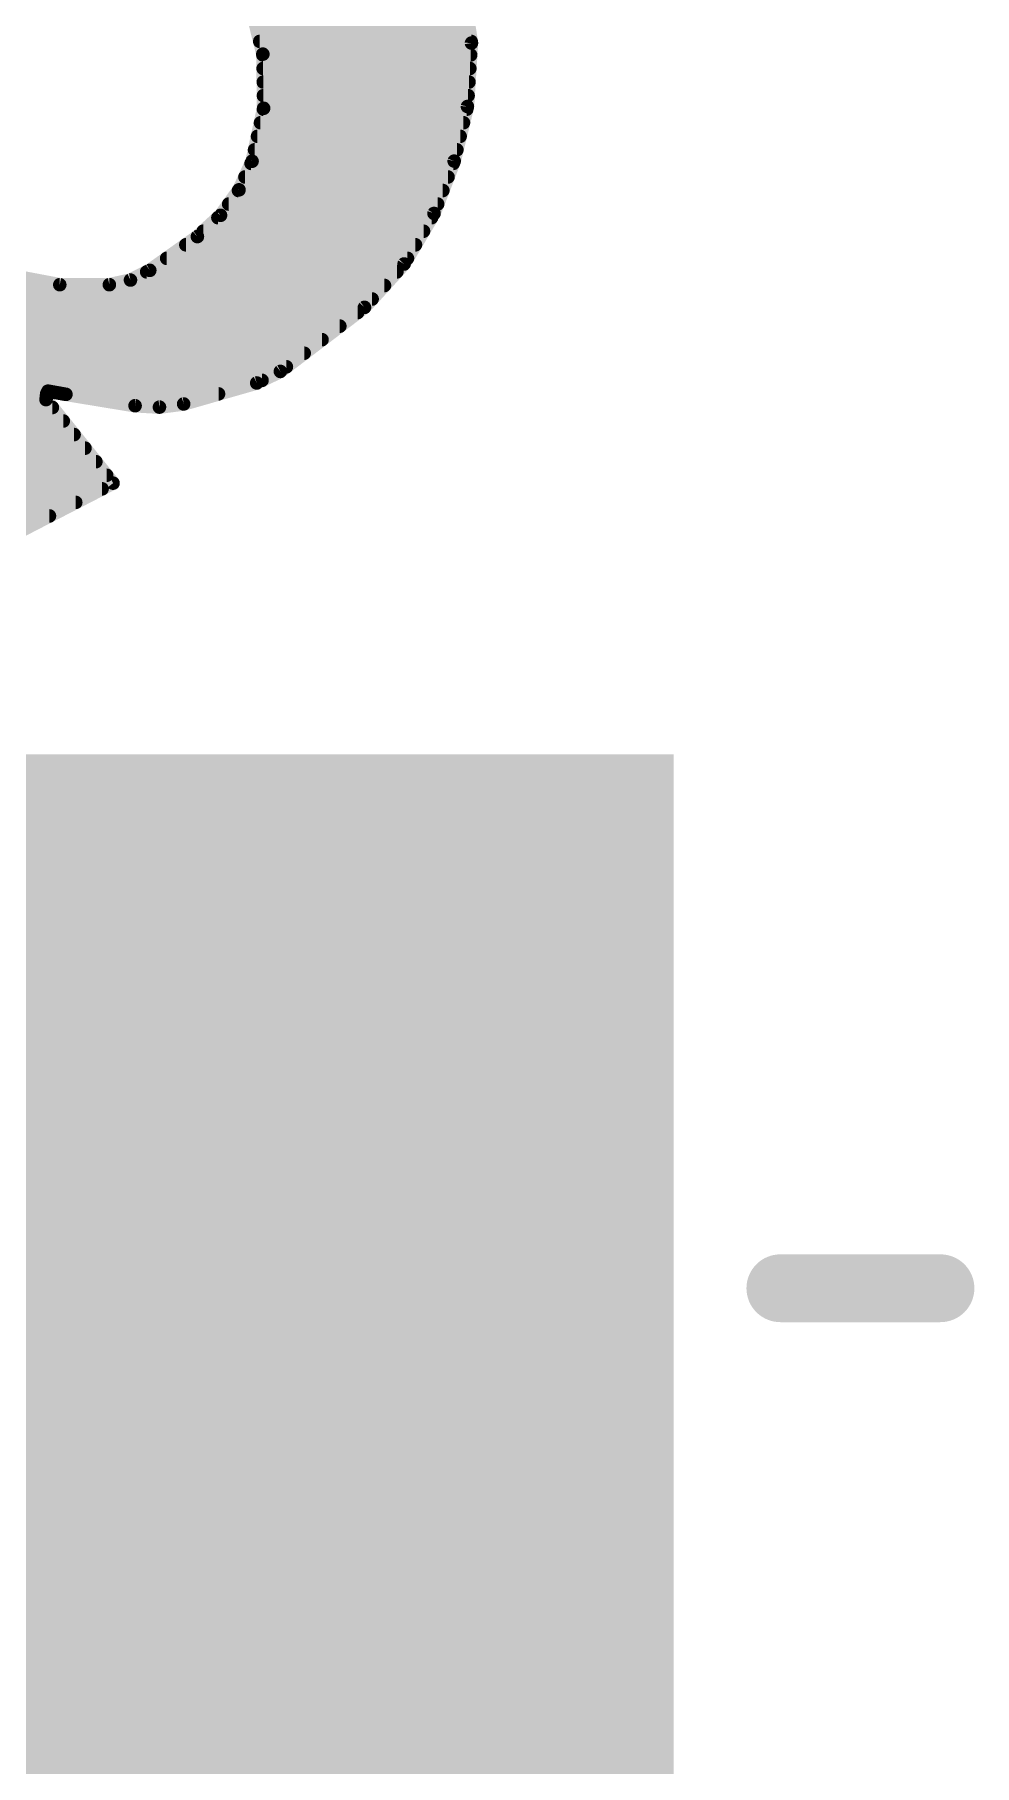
# Model space of a CAD drawing. Extents: x -0.1 to 20.3, y -11.4 to 28.1.
# Drawn here: x 3.343 to 5.104, y 5.076 to 8.319 of the extents above; entities that cross this region are included whole.
import ezdxf

# ---------------------------------------------------------------- set-up
doc = ezdxf.new("R2010")
doc.units = 0
for name, color, linetype in [('1', 12, 'CONTINUOUS'), ('21', 41, 'CONTINUOUS'), ('22', 40, 'CONTINUOUS')]:
    doc.layers.add(name, color=color, linetype=linetype)

# ---------------------------------------------------------------- blocks, each defined once
blk = doc.blocks.new('RECT')
blk.add_solid([(-0.5, -0.5), (0.5, -0.5), (-0.5, 0.5), (0.5, 0.5)])

msp = doc.modelspace()

# ---------------------------------------------------------------- linework, layer by layer
at = {"layer": '1', "const_width": 0.254}
msp.add_lwpolyline([(3.89, 3.89), (3.89, 5.47)], dxfattribs=at)
at = {"layer": '1', "const_width": 0.127}
msp.add_lwpolyline([(3.9535, 5.47, 1), (3.8265, 5.47)], format="xyb", dxfattribs=at)
at = {"layer": '21', "const_width": 0.0635}
for points in [[(4.74, 6.0018, 1), (4.74, 5.9383)], [(5.04, 5.9383, 1), (5.04, 6.0018)]]:
    msp.add_lwpolyline(points, format="xyb", dxfattribs=at)
at = {"layer": '21', "const_width": 0.127}
msp.add_lwpolyline([(5.04, 5.97), (4.74, 5.97)], dxfattribs=at)
at = {"layer": '22'}
for points, const_width in [([(4.1613, 8.3027), (4.143, 8.4203)], 0.0254), ([(3.7463, 8.3806), (3.7706, 8.282)], 0.0254), ([(3.7585, 8.3312), (4.1569, 8.3312)], 0.0254), ([(3.7647, 8.3058), (4.1609, 8.3058)], 0.0254), ([(4.1538, 8.1839), (4.1613, 8.3027)], 0.0254), ([(3.7706, 8.282), (3.772, 8.1805)], 0.0254), ([(3.7706, 8.2804), (4.1599, 8.2804)], 0.0254), ([(3.771, 8.255), (4.1583, 8.255)], 0.0254), ([(3.7713, 8.2296), (4.1567, 8.2296)], 0.0254), ([(3.7716, 8.2042), (4.1551, 8.2042)], 0.0254), ([(3.772, 8.1805), (3.7504, 8.0814)], 0.0254), ([(3.7716, 8.1788), (4.1526, 8.1788)], 0.0254), ([(4.129, 8.0816), (4.1538, 8.1839)], 0.0254), ([(3.7605, 8.128), (4.1402, 8.128)], 0.0254), ([(3.7661, 8.1534), (4.1464, 8.1534)], 0.0254), ([(3.755, 8.1026), (4.1341, 8.1026)], 0.0254), ([(3.7504, 8.0814), (3.7259, 8.0277)], 0.0254), ([(3.7485, 8.0772), (4.1273, 8.0772)], 0.0254), ([(4.0912, 7.9834), (4.129, 8.0816)], 0.0254), ([(3.7369, 8.0518), (4.1175, 8.0518)], 0.0254), ([(3.7259, 8.0277), (3.6913, 7.98)], 0.0254), ([(3.7065, 8.001), (4.098, 8.001)], 0.0254), ([(3.7249, 8.0264), (4.1077, 8.0264)], 0.0254), ([(3.6913, 7.98), (3.6479, 7.9401)], 0.0254), ([(3.6864, 7.9756), (4.0865, 7.9756)], 0.0254), ([(4.0351, 7.8888), (4.0912, 7.9834)], 0.0254), ([(3.6479, 7.9401), (3.5587, 7.8769)], 0.0254), ([(3.6588, 7.9502), (4.0715, 7.9502)], 0.0254), ([(3.5904, 7.8994), (4.0414, 7.8994)], 0.0254), ([(3.6263, 7.9248), (4.0564, 7.9248)], 0.0254), ([(3.3901, 7.85), (3.2988, 7.8672)], 0.0254), ([(3.5587, 7.8769), (3.5225, 7.8587)], 0.0254), ([(3.5529, 7.874), (4.0216, 7.874)], 0.0254), ([(3.961, 7.8076), (4.0351, 7.8888)], 0.0254), ([(2.7073, 7.8486), (3.9984, 7.8486)], 0.0254), ([(3.483, 7.85), (3.3901, 7.85)], 0.0254), ([(3.5225, 7.8587), (3.483, 7.85)], 0.0254), ([(2.7272, 7.8232), (3.9752, 7.8232)], 0.0254), ([(3.8033, 7.6876), (3.961, 7.8076)], 0.0254), ([(2.747, 7.7978), (3.9481, 7.7978)], 0.0254), ([(2.7669, 7.7724), (3.9147, 7.7724)], 0.0254), ([(2.7867, 7.747), (3.8814, 7.747)], 0.0254), ([(2.8066, 7.7216), (3.848, 7.7216)], 0.0254), ([(2.8264, 7.6962), (3.8146, 7.6962)], 0.0254), ([(3.7591, 7.6659), (3.8033, 7.6876)], 0.0254), ([(2.8463, 7.6708), (3.769, 7.6708)], 0.0254), ([(2.8661, 7.6454), (3.3656, 7.6454)], 0.0254), ([(3.3644, 7.6348), (3.3656, 7.6455)], 0.0254), ([(3.3656, 7.6455), (3.3681, 7.6506)], 0.0254), ([(3.3681, 7.6506), (3.4017, 7.6446)], 0.0254), ([(3.3974, 7.6454), (3.6875, 7.6454)], 0.0254), ([(3.4017, 7.6446), (3.5312, 7.6233)], 0.0254), ([(3.6221, 7.6266), (3.7591, 7.6659)], 0.0254), ([(2.886, 7.62), (3.3762, 7.62)], 0.0254), ([(3.4899, 7.4782), (3.3644, 7.6348)], 0.0254), ([(3.5312, 7.6233), (3.5768, 7.6207)], 0.0254), ([(3.5768, 7.6207), (3.6221, 7.6266)], 0.0254), ([(2.9058, 7.5946), (3.3966, 7.5946)], 0.0254), ([(2.9256, 7.5692), (3.4169, 7.5692)], 0.0254), ([(2.9455, 7.5438), (3.4373, 7.5438)], 0.0254), ([(2.9653, 7.5184), (3.4577, 7.5184)], 0.0254), ([(2.9852, 7.493), (3.478, 7.493)], 0.0254), ([(3.1383, 7.297), (3.4899, 7.4782)], 0.0254), ([(3.005, 7.4676), (3.4693, 7.4676)], 0.0254), ([(3.0249, 7.4422), (3.42, 7.4422)], 0.0254), ([(3.0447, 7.4168), (3.3707, 7.4168)], 0.0254), ([(3.2512, 5.2344), (3.2512, 5.5903)], 0.2032), ([(4.3189, 5.2344), (4.3189, 5.5903)], 0.2032), ([(3.2512, 5.4123), (4.3189, 5.4123)], 0.2032)]:
    msp.add_lwpolyline(points, dxfattribs=dict(at, const_width=const_width))
for points, const_width in [([(3.7647, 8.3121, 1), (3.7647, 8.2995)], 0.0127), ([(4.1677, 8.3023, 1), (4.155, 8.3031)], 0.0127), ([(4.1551, 8.3017, 1), (4.1676, 8.3037)], 0.0127), ([(4.1609, 8.2995, 1), (4.1609, 8.3121)], 0.0127), ([(3.7769, 8.2821, 1), (3.7642, 8.2819)], 0.0127), ([(3.7706, 8.2867, 1), (3.7706, 8.2741)], 0.0127), ([(3.7644, 8.2805, 1), (3.7768, 8.2836)], 0.0127), ([(4.1599, 8.2741, 1), (4.1599, 8.2867)], 0.0127), ([(3.771, 8.2614, 1), (3.771, 8.2487)], 0.0127), ([(3.7713, 8.2359, 1), (3.7713, 8.2233)], 0.0127), ([(4.1567, 8.2233, 1), (4.1567, 8.2359)], 0.0127), ([(4.1583, 8.2487, 1), (4.1583, 8.2614)], 0.0127), ([(3.7716, 8.2105, 1), (3.7716, 8.1979)], 0.0127), ([(4.1551, 8.1979, 1), (4.1551, 8.2105)], 0.0127), ([(3.7716, 8.1852, 1), (3.7716, 8.1725)], 0.0127), ([(3.7656, 8.1805, 1), (3.7783, 8.1806)], 0.0127), ([(3.7782, 8.1792, 1), (3.7658, 8.1819)], 0.0127), ([(4.1474, 8.1843, 1), (4.1601, 8.1834)], 0.0127), ([(4.1599, 8.1824, 1), (4.1476, 8.1853)], 0.0127), ([(4.1526, 8.1725, 1), (4.1526, 8.1852)], 0.0127), ([(3.7605, 8.1343, 1), (3.7605, 8.1217)], 0.0127), ([(3.7661, 8.1597, 1), (3.7661, 8.1471)], 0.0127), ([(4.1402, 8.1217, 1), (4.1402, 8.1343)], 0.0127), ([(4.1464, 8.1471, 1), (4.1464, 8.1597)], 0.0127), ([(3.755, 8.109, 1), (3.755, 8.0963)], 0.0127), ([(4.1341, 8.0963, 1), (4.1341, 8.109)], 0.0127), ([(3.7485, 8.0836, 1), (3.7485, 8.0709)], 0.0127), ([(3.7442, 8.0827, 1), (3.7566, 8.08)], 0.0127), ([(3.7561, 8.0787, 1), (3.7446, 8.084)], 0.0127), ([(4.1228, 8.0831, 1), (4.1352, 8.0801)], 0.0127), ([(4.1349, 8.0793, 1), (4.1231, 8.0839)], 0.0127), ([(4.1273, 8.0709, 1), (4.1273, 8.0836)], 0.0127), ([(3.7369, 8.0581, 1), (3.7369, 8.0455)], 0.0127), ([(4.1175, 8.0455, 1), (4.1175, 8.0581)], 0.0127), ([(3.7065, 8.0074, 1), (3.7065, 7.9947)], 0.0127), ([(3.7249, 8.0328, 1), (3.7249, 8.0201)], 0.0127), ([(3.7201, 8.0304, 1), (3.7317, 8.0251)], 0.0127), ([(3.731, 8.024, 1), (3.7207, 8.0315)], 0.0127), ([(4.098, 7.9947, 1), (4.098, 8.0074)], 0.0127), ([(4.1077, 8.0201, 1), (4.1077, 8.0328)], 0.0127), ([(3.6864, 7.982, 1), (3.6864, 7.9692)], 0.0127), ([(3.6861, 7.9838, 1), (3.6964, 7.9763)], 0.0127), ([(3.6956, 7.9754, 1), (3.687, 7.9847)], 0.0127), ([(4.0853, 7.9857, 1), (4.0971, 7.9812)], 0.0127), ([(4.0967, 7.9802, 1), (4.0857, 7.9867)], 0.0127), ([(4.0865, 7.9692, 1), (4.0865, 7.982)], 0.0127), ([(3.6436, 7.9448, 1), (3.6522, 7.9355)], 0.0127), ([(3.6516, 7.9349, 1), (3.6442, 7.9453)], 0.0127), ([(3.6588, 7.9566, 1), (3.6588, 7.9439)], 0.0127), ([(4.0715, 7.9439, 1), (4.0715, 7.9566)], 0.0127), ([(3.5904, 7.9058, 1), (3.5904, 7.893)], 0.0127), ([(3.6263, 7.9312, 1), (3.6263, 7.9184)], 0.0127), ([(4.0414, 7.893, 1), (4.0414, 7.9058)], 0.0127), ([(4.0564, 7.9184, 1), (4.0564, 7.9312)], 0.0127), ([(3.5529, 7.8804, 1), (3.5529, 7.8677)], 0.0127), ([(3.555, 7.8821, 1), (3.5624, 7.8717)], 0.0127), ([(3.5615, 7.8712, 1), (3.5558, 7.8826)], 0.0127), ([(4.0216, 7.8677, 1), (4.0216, 7.8804)], 0.0127), ([(4.0297, 7.892, 1), (4.0406, 7.8856)], 0.0127), ([(4.0398, 7.8845, 1), (4.0304, 7.8931)], 0.0127), ([(3.3901, 7.8563, 1), (3.3901, 7.8437)], 0.0127), ([(3.3889, 7.8438, 1), (3.3913, 7.8562)], 0.0127), ([(3.4816, 7.8562, 1), (3.4844, 7.8438)], 0.0127), ([(3.483, 7.8437, 1), (3.483, 7.8564)], 0.0127), ([(3.5197, 7.8644, 1), (3.5254, 7.8531)], 0.0127), ([(3.5239, 7.8525, 1), (3.5212, 7.8649)], 0.0127), ([(3.9984, 7.8422, 1), (3.9984, 7.855)], 0.0127), ([(3.9563, 7.8119, 1), (3.9657, 7.8033)], 0.0127), ([(3.9648, 7.8025, 1), (3.9571, 7.8126)], 0.0127), ([(3.9752, 7.8168, 1), (3.9752, 7.8296)], 0.0127), ([(3.9147, 7.766, 1), (3.9147, 7.7788)], 0.0127), ([(3.9481, 7.7915, 1), (3.9481, 7.8042)], 0.0127), ([(3.8814, 7.7407, 1), (3.8814, 7.7534)], 0.0127), ([(3.848, 7.7153, 1), (3.848, 7.728)], 0.0127), ([(3.7995, 7.6926, 1), (3.8072, 7.6825)], 0.0127), ([(3.8061, 7.6819, 1), (3.8005, 7.6933)], 0.0127), ([(3.8146, 7.6898, 1), (3.8146, 7.7026)], 0.0127), ([(3.3599, 7.6483, 1), (3.3714, 7.6427)], 0.0127), ([(3.3719, 7.6448, 1), (3.3593, 7.6462)], 0.0127), ([(3.3692, 7.6569, 1), (3.367, 7.6444)], 0.0127), ([(3.3738, 7.6478, 1), (3.3624, 7.6534)], 0.0127), ([(3.3656, 7.6391, 1), (3.3656, 7.6518)], 0.0127), ([(3.3974, 7.6518, 1), (3.3974, 7.6391)], 0.0127), ([(3.4028, 7.6509, 1), (3.4007, 7.6384)], 0.0127), ([(3.4006, 7.6384, 1), (3.4028, 7.6509)], 0.0127), ([(3.6875, 7.6391, 1), (3.6875, 7.6518)], 0.0127), ([(3.7563, 7.6717, 1), (3.7618, 7.6602)], 0.0127), ([(3.7608, 7.6598, 1), (3.7573, 7.6721)], 0.0127), ([(3.769, 7.6645, 1), (3.769, 7.6772)], 0.0127), ([(3.3693, 7.6387, 1), (3.3594, 7.6308)], 0.0127), ([(3.3581, 7.6355, 1), (3.3707, 7.634)], 0.0127), ([(3.3762, 7.6136, 1), (3.3762, 7.6264)], 0.0127), ([(3.5316, 7.6297, 1), (3.5308, 7.617)], 0.0127), ([(3.5302, 7.6171, 1), (3.5322, 7.6296)], 0.0127), ([(3.576, 7.627, 1), (3.5776, 7.6144)], 0.0127), ([(3.5765, 7.6144, 1), (3.5772, 7.6271)], 0.0127), ([(3.6204, 7.6327, 1), (3.6239, 7.6205)], 0.0127), ([(3.623, 7.6203, 1), (3.6213, 7.6329)], 0.0127), ([(3.3966, 7.5883, 1), (3.3966, 7.601)], 0.0127), ([(3.4169, 7.5629, 1), (3.4169, 7.5756)], 0.0127), ([(3.4373, 7.5374, 1), (3.4373, 7.5502)], 0.0127), ([(3.4577, 7.5121, 1), (3.4577, 7.5248)], 0.0127), ([(3.478, 7.4867, 1), (3.478, 7.4994)], 0.0127), ([(3.4928, 7.4726, 1), (3.487, 7.4839)], 0.0127), ([(3.4693, 7.4612, 1), (3.4693, 7.474)], 0.0127), ([(3.4849, 7.4743, 1), (3.4948, 7.4822)], 0.0127), ([(3.3707, 7.4104, 1), (3.3707, 7.4232)], 0.0127), ([(3.42, 7.4359, 1), (3.42, 7.4486)], 0.0127), ([(3.302, 5.5903, 1), (3.2004, 5.5903)], 0.1016), ([(4.3697, 5.5903, 1), (4.2681, 5.5903)], 0.1016), ([(4.3189, 5.3615, 1), (4.3189, 5.4631)], 0.1016), ([(3.2004, 5.2344, 1), (3.302, 5.2344)], 0.1016), ([(4.2681, 5.2344, 1), (4.3697, 5.2344)], 0.1016)]:
    msp.add_lwpolyline(points, format="xyb", dxfattribs=dict(at, const_width=const_width))

# ---------------------------------------------------------------- block references
at = {"layer": '1', "xscale": 1.3, "yscale": 3}
msp.add_blockref('RECT', (3.89, 5.47), dxfattribs=at)

doc.saveas('drawing.dxf')
